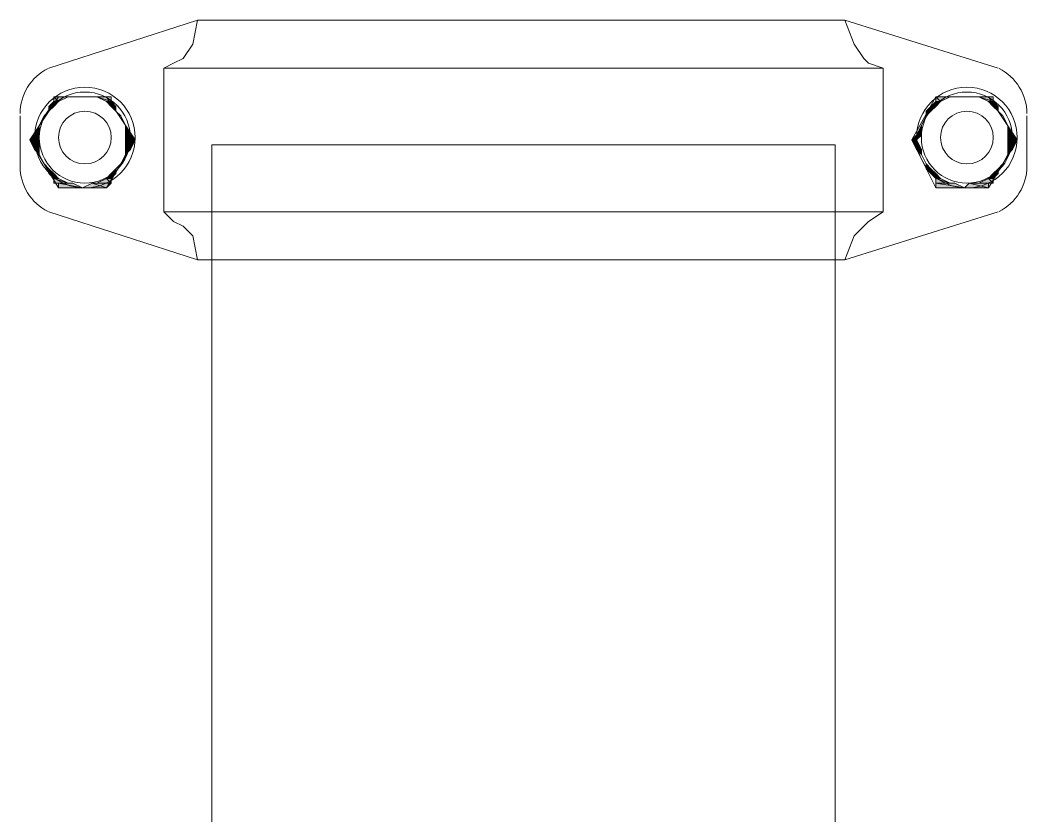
# Model space of a CAD drawing. Header units: millimetres. Extents: x 596 to 768, y 309 to 423.
# Drawn here: x 689.8877 to 690.0726, y 408.8455 to 408.9916 of the extents above; entities that cross this region are included whole.
import ezdxf

# ---------------------------------------------------------------- set-up
doc = ezdxf.new("R2010")
doc.units = ezdxf.units.MM
doc.layers.add('1- 3', color=3, linetype='Continuous')

# ---------------------------------------------------------------- blocks, each defined once
blk = doc.blocks.new('CTOBOM')
h = blk.add_hatch(color=0)
h.dxf.hatch_style = 2
h.paths.add_polyline_path([(4.13299, -1.26552), (4.13387, -1.26376), (4.13387, -1.26552)])
h.paths.add_polyline_path([(4.13299, -1.26464), (4.13299, -1.26552), (4.13387, -1.26376)])
h = blk.add_hatch(color=0)
h.dxf.hatch_style = 2
h.paths.add_polyline_path([(4.13387, -1.26552), (4.13564, -1.26464), (4.13564, -1.26552)])
h.paths.add_polyline_path([(4.13387, -1.26376), (4.13387, -1.26552), (4.13564, -1.26464)])
h = blk.add_hatch(color=0)
h.dxf.hatch_style = 2
h.paths.add_polyline_path([(4.13123, -1.26552), (4.13299, -1.26464), (4.13299, -1.26552)])
edge = h.paths.add_edge_path()
edge.add_spline(control_points=[(4.13299, -1.26464), (4.13299, -1.26464), (4.13123, -1.26552), (4.13123, -1.26552), (4.13123, -1.26552), (4.13299, -1.26464), (4.13299, -1.26464)], knot_values=[0, 0, 0, 0, 1, 1, 1, 2, 2, 2, 2], degree=3, periodic=0)
h = blk.add_hatch(color=0)
h.dxf.hatch_style = 2
h.paths.add_polyline_path([(4.13652, -1.26552), (4.13564, -1.26552), (4.13564, -1.26464)])
edge = h.paths.add_edge_path()
edge.add_spline(control_points=[(4.13652, -1.26552), (4.13652, -1.26552), (4.13652, -1.26552), (4.13652, -1.26552), (4.13652, -1.26552), (4.13564, -1.26552), (4.13564, -1.26552), (4.13564, -1.26552), (4.13652, -1.26552), (4.13652, -1.26552)], knot_values=[0, 0, 0, 0, 1, 1, 1, 2, 2, 2, 3, 3, 3, 3], degree=3, periodic=0)
h = blk.add_hatch(color=0)
h.dxf.hatch_style = 2
h.paths.add_polyline_path([(4.12683, -1.26904), (4.12771, -1.26728), (4.12771, -1.26816)])
h.paths.add_polyline_path([(4.12683, -1.26816), (4.12683, -1.26904), (4.12771, -1.26728)])
h = blk.add_hatch(color=0)
h.dxf.hatch_style = 2
h.paths.add_polyline_path([(4.12859, -1.26728), (4.12771, -1.26816), (4.12771, -1.26728)])
edge = h.paths.add_edge_path()
edge.add_spline(control_points=[(4.12859, -1.26728), (4.12859, -1.26728), (4.12859, -1.26728), (4.12859, -1.26728), (4.12859, -1.26728), (4.12771, -1.26816), (4.12771, -1.26816), (4.12771, -1.26816), (4.12859, -1.26728), (4.12859, -1.26728)], knot_values=[0, 0, 0, 0, 1, 1, 1, 2, 2, 2, 3, 3, 3, 3], degree=3, periodic=0)
h = blk.add_hatch(color=0)
h.dxf.hatch_style = 2
h.paths.add_polyline_path([(4.13916, -1.26728), (4.14004, -1.26728), (4.14004, -1.26816)])
edge = h.paths.add_edge_path()
edge.add_spline(control_points=[(4.14004, -1.26728), (4.14004, -1.26728), (4.13916, -1.26728), (4.13916, -1.26728), (4.13916, -1.26728), (4.14004, -1.26728), (4.14004, -1.26728)], knot_values=[0, 0, 0, 0, 1, 1, 1, 2, 2, 2, 2], degree=3, periodic=0)
h = blk.add_hatch(color=0)
h.dxf.hatch_style = 2
h.paths.add_polyline_path([(4.14004, -1.26816), (4.14092, -1.26816), (4.14092, -1.26904)])
h.paths.add_polyline_path([(4.14004, -1.26728), (4.14004, -1.26816), (4.14092, -1.26816)])
h = blk.add_hatch(color=0)
h.dxf.hatch_style = 2
h.paths.add_polyline_path([(4.12595, -1.2708), (4.12683, -1.26816), (4.12683, -1.26904)])
h.paths.add_polyline_path([(4.12595, -1.26816), (4.12595, -1.2708), (4.12683, -1.26816)])
h = blk.add_hatch(color=0)
h.dxf.hatch_style = 2
h.paths.add_polyline_path([(4.14092, -1.26904), (4.1418, -1.26816), (4.1418, -1.2708)])
h.paths.add_polyline_path([(4.14092, -1.26816), (4.14092, -1.26904), (4.1418, -1.26816)])
h = blk.add_hatch(color=0)
h.dxf.hatch_style = 2
h.paths.add_polyline_path([(4.1418, -1.27256), (4.14268, -1.26904), (4.14268, -1.27344)])
h.paths.add_polyline_path([(4.1418, -1.26904), (4.1418, -1.27256), (4.14268, -1.26904)])
h = blk.add_hatch(color=0)
h.dxf.hatch_style = 2
h.paths.add_polyline_path([(4.1418, -1.27872), (4.14268, -1.27344), (4.14268, -1.27872)])
h.paths.add_polyline_path([(4.1418, -1.2752), (4.1418, -1.27872), (4.14268, -1.27344)])
h = blk.add_hatch(color=0)
h.dxf.hatch_style = 2
h.paths.add_polyline_path([(4.12595, -1.27872), (4.12683, -1.27784), (4.12683, -1.27872)])
h.paths.add_polyline_path([(4.12595, -1.27608), (4.12595, -1.27872), (4.12683, -1.27784)])
h = blk.add_hatch(color=0)
h.dxf.hatch_style = 2
h.paths.add_polyline_path([(4.14092, -1.27872), (4.1418, -1.27608), (4.1418, -1.27872)])
h.paths.add_polyline_path([(4.14092, -1.27784), (4.14092, -1.27872), (4.1418, -1.27608)])
h = blk.add_hatch(color=0)
h.dxf.hatch_style = 2
h.paths.add_polyline_path([(4.12683, -1.27872), (4.12771, -1.27872), (4.12771, -1.2796)])
h.paths.add_polyline_path([(4.12683, -1.27784), (4.12683, -1.27872), (4.12771, -1.27872)])
h = blk.add_hatch(color=0)
h.dxf.hatch_style = 2
h.paths.add_polyline_path([(4.12771, -1.2796), (4.12859, -1.2796), (4.12859, -1.28048)])
h.paths.add_polyline_path([(4.12771, -1.27872), (4.12771, -1.2796), (4.12859, -1.2796)])
h = blk.add_hatch(color=0)
h.dxf.hatch_style = 2
h.paths.add_polyline_path([(4.13916, -1.28048), (4.14004, -1.27872), (4.14004, -1.2796)])
h.paths.add_polyline_path([(4.13916, -1.2796), (4.13916, -1.28048), (4.14004, -1.27872)])
h = blk.add_hatch(color=0)
h.dxf.hatch_style = 2
h.paths.add_polyline_path([(4.14004, -1.2796), (4.14092, -1.27784), (4.14092, -1.27872)])
h.paths.add_polyline_path([(4.14004, -1.27872), (4.14004, -1.2796), (4.14092, -1.27784)])
h = blk.add_hatch(color=0)
h.dxf.hatch_style = 2
h.paths.add_polyline_path([(4.12859, -1.28048), (4.12859, -1.2796), (4.12947, -1.28048)])
h = blk.add_hatch(color=0)
h.dxf.hatch_style = 2
h.paths.add_polyline_path([(4.13828, -1.28048), (4.13916, -1.2796), (4.13916, -1.28048)])
h = blk.add_hatch(color=0)
h.dxf.hatch_style = 2
h.paths.add_polyline_path([(4.13123, -1.28136), (4.13299, -1.28136), (4.13299, -1.28224)])
edge = h.paths.add_edge_path()
edge.add_spline(control_points=[(4.13299, -1.28136), (4.13299, -1.28136), (4.13123, -1.28136), (4.13123, -1.28136), (4.13123, -1.28136), (4.13299, -1.28136), (4.13299, -1.28136)], knot_values=[0, 0, 0, 0, 1, 1, 1, 2, 2, 2, 2], degree=3, periodic=0)
h = blk.add_hatch(color=0)
h.dxf.hatch_style = 2
h.paths.add_polyline_path([(4.13299, -1.28224), (4.13387, -1.28224), (4.13387, -1.28312)])
h.paths.add_polyline_path([(4.13299, -1.28136), (4.13299, -1.28224), (4.13387, -1.28224)])
h = blk.add_hatch(color=0)
h.dxf.hatch_style = 2
h.paths.add_polyline_path([(4.13387, -1.28312), (4.13564, -1.28136), (4.13564, -1.28224)])
h.paths.add_polyline_path([(4.13387, -1.28224), (4.13387, -1.28312), (4.13564, -1.28136)])
h = blk.add_hatch(color=0)
h.dxf.hatch_style = 2
h.paths.add_polyline_path([(4.13652, -1.28136), (4.13564, -1.28224), (4.13564, -1.28136)])
edge = h.paths.add_edge_path()
edge.add_spline(control_points=[(4.13652, -1.28136), (4.13652, -1.28136), (4.13652, -1.28136), (4.13652, -1.28136), (4.13652, -1.28136), (4.13564, -1.28224), (4.13564, -1.28224), (4.13564, -1.28224), (4.13652, -1.28136), (4.13652, -1.28136)], knot_values=[0, 0, 0, 0, 1, 1, 1, 2, 2, 2, 3, 3, 3, 3], degree=3, periodic=0)
h = blk.add_hatch(color=0)
h.dxf.hatch_style = 2
h.paths.add_polyline_path([(4.13123, -1.42746), (4.13299, -1.42658), (4.13299, -1.42746)])
edge = h.paths.add_edge_path()
edge.add_spline(control_points=[(4.13299, -1.42658), (4.13299, -1.42658), (4.13123, -1.42746), (4.13123, -1.42746), (4.13123, -1.42746), (4.13299, -1.42658), (4.13299, -1.42658)], knot_values=[0, 0, 0, 0, 1, 1, 1, 2, 2, 2, 2], degree=3, periodic=0)
h = blk.add_hatch(color=0)
h.dxf.hatch_style = 2
h.paths.add_polyline_path([(4.13299, -1.42746), (4.13387, -1.4257), (4.13387, -1.42746)])
h.paths.add_polyline_path([(4.13299, -1.42658), (4.13299, -1.42746), (4.13387, -1.4257)])
h = blk.add_hatch(color=0)
h.dxf.hatch_style = 2
h.paths.add_polyline_path([(4.13387, -1.42746), (4.13564, -1.42658), (4.13564, -1.42746)])
h.paths.add_polyline_path([(4.13387, -1.4257), (4.13387, -1.42746), (4.13564, -1.42658)])
h = blk.add_hatch(color=0)
h.dxf.hatch_style = 2
h.paths.add_polyline_path([(4.13652, -1.42746), (4.13564, -1.42746), (4.13564, -1.42658)])
edge = h.paths.add_edge_path()
edge.add_spline(control_points=[(4.13652, -1.42746), (4.13652, -1.42746), (4.13652, -1.42746), (4.13652, -1.42746), (4.13652, -1.42746), (4.13564, -1.42746), (4.13564, -1.42746), (4.13564, -1.42746), (4.13652, -1.42746), (4.13652, -1.42746)], knot_values=[0, 0, 0, 0, 1, 1, 1, 2, 2, 2, 3, 3, 3, 3], degree=3, periodic=0)
h = blk.add_hatch(color=0)
h.dxf.hatch_style = 2
h.paths.add_polyline_path([(4.12595, -1.43274), (4.12683, -1.4301), (4.12683, -1.43098)])
h.paths.add_polyline_path([(4.12595, -1.4301), (4.12595, -1.43274), (4.12683, -1.4301)])
h = blk.add_hatch(color=0)
h.dxf.hatch_style = 2
h.paths.add_polyline_path([(4.12683, -1.43098), (4.12771, -1.42922), (4.12771, -1.4301)])
h.paths.add_polyline_path([(4.12683, -1.4301), (4.12683, -1.43098), (4.12771, -1.42922)])
h = blk.add_hatch(color=0)
h.dxf.hatch_style = 2
h.paths.add_polyline_path([(4.12859, -1.42922), (4.12771, -1.4301), (4.12771, -1.42922)])
edge = h.paths.add_edge_path()
edge.add_spline(control_points=[(4.12859, -1.42922), (4.12859, -1.42922), (4.12859, -1.42922), (4.12859, -1.42922), (4.12859, -1.42922), (4.12771, -1.4301), (4.12771, -1.4301), (4.12771, -1.4301), (4.12859, -1.42922), (4.12859, -1.42922)], knot_values=[0, 0, 0, 0, 1, 1, 1, 2, 2, 2, 3, 3, 3, 3], degree=3, periodic=0)
h = blk.add_hatch(color=0)
h.dxf.hatch_style = 2
h.paths.add_polyline_path([(4.13916, -1.42922), (4.14004, -1.42922), (4.14004, -1.4301)])
edge = h.paths.add_edge_path()
edge.add_spline(control_points=[(4.14004, -1.42922), (4.14004, -1.42922), (4.13916, -1.42922), (4.13916, -1.42922), (4.13916, -1.42922), (4.14004, -1.42922), (4.14004, -1.42922)], knot_values=[0, 0, 0, 0, 1, 1, 1, 2, 2, 2, 2], degree=3, periodic=0)
h = blk.add_hatch(color=0)
h.dxf.hatch_style = 2
h.paths.add_polyline_path([(4.14004, -1.4301), (4.14092, -1.4301), (4.14092, -1.43098)])
h.paths.add_polyline_path([(4.14004, -1.42922), (4.14004, -1.4301), (4.14092, -1.4301)])
h = blk.add_hatch(color=0)
h.dxf.hatch_style = 2
h.paths.add_polyline_path([(4.14092, -1.43098), (4.1418, -1.4301), (4.1418, -1.43274)])
h.paths.add_polyline_path([(4.14092, -1.4301), (4.14092, -1.43098), (4.1418, -1.4301)])
h = blk.add_hatch(color=0)
h.dxf.hatch_style = 2
h.paths.add_polyline_path([(4.1418, -1.43362), (4.14268, -1.43098), (4.14268, -1.43538)])
h.paths.add_polyline_path([(4.1418, -1.4301), (4.1418, -1.43362), (4.14268, -1.43098)])
h = blk.add_hatch(color=0)
h.dxf.hatch_style = 2
h.paths.add_polyline_path([(4.1418, -1.43978), (4.14268, -1.43538), (4.14268, -1.43978)])
h.paths.add_polyline_path([(4.1418, -1.43714), (4.1418, -1.43978), (4.14268, -1.43538)])
h = blk.add_hatch(color=0)
h.dxf.hatch_style = 2
h.paths.add_polyline_path([(4.12595, -1.44066), (4.12683, -1.43978), (4.12683, -1.44066)])
h.paths.add_polyline_path([(4.12595, -1.43802), (4.12595, -1.44066), (4.12683, -1.43978)])
h = blk.add_hatch(color=0)
h.dxf.hatch_style = 2
h.paths.add_polyline_path([(4.14092, -1.44066), (4.1418, -1.43802), (4.1418, -1.44066)])
h.paths.add_polyline_path([(4.14092, -1.43978), (4.14092, -1.44066), (4.1418, -1.43802)])
h = blk.add_hatch(color=0)
h.dxf.hatch_style = 2
h.paths.add_polyline_path([(4.12683, -1.44066), (4.12771, -1.44066), (4.12771, -1.44154)])
h.paths.add_polyline_path([(4.12683, -1.43978), (4.12683, -1.44066), (4.12771, -1.44066)])
h = blk.add_hatch(color=0)
h.dxf.hatch_style = 2
h.paths.add_polyline_path([(4.12859, -1.44154), (4.12771, -1.44154), (4.12771, -1.44066)])
edge = h.paths.add_edge_path()
edge.add_spline(control_points=[(4.12859, -1.44154), (4.12859, -1.44154), (4.12859, -1.44154), (4.12859, -1.44154), (4.12859, -1.44154), (4.12771, -1.44154), (4.12771, -1.44154), (4.12771, -1.44154), (4.12859, -1.44154), (4.12859, -1.44154)], knot_values=[0, 0, 0, 0, 1, 1, 1, 2, 2, 2, 3, 3, 3, 3], degree=3, periodic=0)
h = blk.add_hatch(color=0)
h.dxf.hatch_style = 2
h.paths.add_polyline_path([(4.13916, -1.44154), (4.14004, -1.44066), (4.14004, -1.44154)])
edge = h.paths.add_edge_path()
edge.add_spline(control_points=[(4.14004, -1.44066), (4.14004, -1.44066), (4.13916, -1.44154), (4.13916, -1.44154), (4.13916, -1.44154), (4.14004, -1.44066), (4.14004, -1.44066)], knot_values=[0, 0, 0, 0, 1, 1, 1, 2, 2, 2, 2], degree=3, periodic=0)
h = blk.add_hatch(color=0)
h.dxf.hatch_style = 2
h.paths.add_polyline_path([(4.14004, -1.44154), (4.14092, -1.43978), (4.14092, -1.44066)])
h.paths.add_polyline_path([(4.14004, -1.44066), (4.14004, -1.44154), (4.14092, -1.43978)])
h = blk.add_hatch(color=0)
h.dxf.hatch_style = 2
h.paths.add_polyline_path([(4.13123, -1.4433), (4.13299, -1.4433), (4.13299, -1.44418)])
edge = h.paths.add_edge_path()
edge.add_spline(control_points=[(4.13299, -1.4433), (4.13299, -1.4433), (4.13123, -1.4433), (4.13123, -1.4433), (4.13123, -1.4433), (4.13299, -1.4433), (4.13299, -1.4433)], knot_values=[0, 0, 0, 0, 1, 1, 1, 2, 2, 2, 2], degree=3, periodic=0)
h = blk.add_hatch(color=0)
h.dxf.hatch_style = 2
h.paths.add_polyline_path([(4.13299, -1.44418), (4.13387, -1.4433), (4.13387, -1.44506)])
h.paths.add_polyline_path([(4.13299, -1.4433), (4.13299, -1.44418), (4.13387, -1.4433)])
h = blk.add_hatch(color=0)
h.dxf.hatch_style = 2
h.paths.add_polyline_path([(4.13387, -1.44506), (4.13564, -1.4433), (4.13564, -1.44418)])
h.paths.add_polyline_path([(4.13387, -1.4433), (4.13387, -1.44506), (4.13564, -1.4433)])
h = blk.add_hatch(color=0)
h.dxf.hatch_style = 2
h.paths.add_polyline_path([(4.13652, -1.4433), (4.13564, -1.44418), (4.13564, -1.4433)])
edge = h.paths.add_edge_path()
edge.add_spline(control_points=[(4.13652, -1.4433), (4.13652, -1.4433), (4.13652, -1.4433), (4.13652, -1.4433), (4.13652, -1.4433), (4.13564, -1.44418), (4.13564, -1.44418), (4.13564, -1.44418), (4.13652, -1.4433), (4.13652, -1.4433)], knot_values=[0, 0, 0, 0, 1, 1, 1, 2, 2, 2, 3, 3, 3, 3], degree=3, periodic=0)
at = {"color": 0, "lineweight": 20}
for p, q in [((4.13476, -1.2972), (4.13476, -1.41161)), ((4.13476, -1.41161), (4.13476, -1.2972)), ((4.13476, -1.2972), (4.26149, -1.2972)), ((4.26149, -1.41161), (4.13476, -1.41161))]:
    blk.add_line(p, q, dxfattribs=at)
for points in [[(4.13916, -1.262), (4.12947, -1.262)], [(4.13387, -1.28312), (4.12595, -1.27872), (4.12595, -1.26904), (4.13387, -1.26376), (4.14268, -1.26904), (4.14268, -1.27872), (4.13387, -1.28312)], [(4.12067, -1.26728), (4.11187, -1.29544)], [(4.14708, -1.26728), (4.15588, -1.29544)], [(4.11187, -1.41426), (4.11627, -1.41514), (4.11891, -1.4169), (4.11979, -1.41866), (4.12067, -1.42042), (4.12067, -1.2884)], [(4.12067, -1.2884), (4.11979, -1.29104), (4.11891, -1.29192), (4.11627, -1.29368), (4.11187, -1.29544)], [(4.14708, -1.2884), (4.14708, -1.42042), (4.12067, -1.42042)], [(4.15588, -1.29544), (4.15148, -1.29368), (4.14972, -1.29192), (4.14884, -1.29104), (4.14708, -1.2884), (4.12067, -1.2884)], [(4.11187, -1.29544), (4.11187, -1.41426)], [(4.15588, -1.29544), (4.15588, -1.41426)], [(4.11187, -1.41161), (4.11187, -1.2972)], [(4.12067, -1.44154), (4.11187, -1.41426)], [(4.14708, -1.42042), (4.14884, -1.41866), (4.14972, -1.4169), (4.15148, -1.41514), (4.15588, -1.41426)], [(4.14708, -1.44154), (4.15588, -1.41426)], [(4.13387, -1.4257), (4.12595, -1.43098), (4.12595, -1.43978), (4.13387, -1.44506), (4.14268, -1.43978), (4.14268, -1.43098), (4.13387, -1.4257)], [(4.13916, -1.44682), (4.12947, -1.44682)]]:
    blk.add_lwpolyline(points, dxfattribs=at)
at = {"color": 0, "lineweight": 0}
for points in [[(4.13299, -1.26552), (4.13387, -1.26376), (4.13387, -1.26552), (4.13299, -1.26552)], [(4.13299, -1.26464), (4.13299, -1.26552), (4.13387, -1.26376), (4.13299, -1.26464)], [(4.13299, -1.26552), (4.13387, -1.26376), (4.13387, -1.26552), (4.13299, -1.26552)], [(4.13299, -1.26464), (4.13299, -1.26552), (4.13387, -1.26376), (4.13299, -1.26464)], [(4.13387, -1.26376), (4.13387, -1.26552), (4.13564, -1.26464), (4.13387, -1.26376)], [(4.13387, -1.26376), (4.13387, -1.26552), (4.13564, -1.26464), (4.13387, -1.26376)], [(4.13123, -1.26552), (4.13299, -1.26464), (4.13299, -1.26552), (4.13123, -1.26552)], [(4.13123, -1.26552), (4.13299, -1.26464), (4.13299, -1.26552), (4.13123, -1.26552)], [(4.13387, -1.26552), (4.13564, -1.26464), (4.13564, -1.26552), (4.13387, -1.26552)], [(4.13387, -1.26552), (4.13564, -1.26464), (4.13564, -1.26552), (4.13387, -1.26552)], [(4.13652, -1.26552), (4.13564, -1.26552), (4.13564, -1.26464), (4.13652, -1.26552)], [(4.13652, -1.26552), (4.13564, -1.26552), (4.13564, -1.26464), (4.13652, -1.26552)], [(4.12683, -1.26904), (4.12771, -1.26728), (4.12771, -1.26816), (4.12683, -1.26904)], [(4.12683, -1.26816), (4.12683, -1.26904), (4.12771, -1.26728), (4.12683, -1.26816)], [(4.12683, -1.26904), (4.12771, -1.26728), (4.12771, -1.26816), (4.12683, -1.26904)], [(4.12683, -1.26816), (4.12683, -1.26904), (4.12771, -1.26728), (4.12683, -1.26816)], [(4.12859, -1.26728), (4.12771, -1.26816), (4.12771, -1.26728), (4.12859, -1.26728)], [(4.12859, -1.26728), (4.12771, -1.26816), (4.12771, -1.26728), (4.12859, -1.26728)], [(4.13916, -1.26728), (4.14004, -1.26728), (4.14004, -1.26816), (4.13916, -1.26728)], [(4.13916, -1.26728), (4.14004, -1.26728), (4.14004, -1.26816), (4.13916, -1.26728)], [(4.14004, -1.26728), (4.14004, -1.26816), (4.14092, -1.26816), (4.14004, -1.26728)], [(4.14004, -1.26728), (4.14004, -1.26816), (4.14092, -1.26816), (4.14004, -1.26728)], [(4.12595, -1.27256), (4.12595, -1.26816), (4.12595, -1.2708), (4.12595, -1.27256)], [(4.12595, -1.26904), (4.12595, -1.27256), (4.12595, -1.26816), (4.12595, -1.26904)], [(4.12595, -1.27256), (4.12595, -1.26816), (4.12595, -1.2708), (4.12595, -1.27256)], [(4.12595, -1.26904), (4.12595, -1.27256), (4.12595, -1.26816), (4.12595, -1.26904)], [(4.12595, -1.2708), (4.12683, -1.26816), (4.12683, -1.26904), (4.12595, -1.2708)], [(4.12595, -1.26816), (4.12595, -1.2708), (4.12683, -1.26816), (4.12595, -1.26816)], [(4.12595, -1.2708), (4.12683, -1.26816), (4.12683, -1.26904), (4.12595, -1.2708)], [(4.12595, -1.26816), (4.12595, -1.2708), (4.12683, -1.26816), (4.12595, -1.26816)], [(4.12595, -1.27344), (4.12595, -1.26904), (4.12595, -1.27256), (4.12595, -1.27344)], [(4.12595, -1.27344), (4.12595, -1.26904), (4.12595, -1.27256), (4.12595, -1.27344)], [(4.14004, -1.26816), (4.14092, -1.26816), (4.14092, -1.26904), (4.14004, -1.26816)], [(4.14004, -1.26816), (4.14092, -1.26816), (4.14092, -1.26904), (4.14004, -1.26816)], [(4.14092, -1.26904), (4.1418, -1.26816), (4.1418, -1.2708), (4.14092, -1.26904)], [(4.14092, -1.26816), (4.14092, -1.26904), (4.1418, -1.26816), (4.14092, -1.26816)], [(4.14092, -1.26904), (4.1418, -1.26816), (4.1418, -1.2708), (4.14092, -1.26904)], [(4.14092, -1.26816), (4.14092, -1.26904), (4.1418, -1.26816), (4.14092, -1.26816)], [(4.1418, -1.26816), (4.1418, -1.2708), (4.1418, -1.26904), (4.1418, -1.26816)], [(4.1418, -1.26816), (4.1418, -1.2708), (4.1418, -1.26904), (4.1418, -1.26816)], [(4.1418, -1.2708), (4.1418, -1.26904), (4.1418, -1.27256), (4.1418, -1.2708)], [(4.1418, -1.2708), (4.1418, -1.26904), (4.1418, -1.27256), (4.1418, -1.2708)], [(4.1418, -1.27256), (4.14268, -1.26904), (4.14268, -1.27344), (4.1418, -1.27256)], [(4.1418, -1.26904), (4.1418, -1.27256), (4.14268, -1.26904), (4.1418, -1.26904)], [(4.1418, -1.27256), (4.14268, -1.26904), (4.14268, -1.27344), (4.1418, -1.27256)], [(4.1418, -1.26904), (4.1418, -1.27256), (4.14268, -1.26904), (4.1418, -1.26904)], [(4.12595, -1.2752), (4.12595, -1.27872), (4.12595, -1.27344), (4.12595, -1.2752)], [(4.12595, -1.2752), (4.12595, -1.27872), (4.12595, -1.27344), (4.12595, -1.2752)], [(4.12595, -1.27608), (4.12595, -1.27872), (4.12595, -1.2752), (4.12595, -1.27608)], [(4.12595, -1.27608), (4.12595, -1.27872), (4.12595, -1.2752), (4.12595, -1.27608)], [(4.1418, -1.27872), (4.14268, -1.27344), (4.14268, -1.27872), (4.1418, -1.27872)], [(4.1418, -1.2752), (4.1418, -1.27872), (4.14268, -1.27344), (4.1418, -1.2752)], [(4.1418, -1.27872), (4.14268, -1.27344), (4.14268, -1.27872), (4.1418, -1.27872)], [(4.1418, -1.2752), (4.1418, -1.27872), (4.14268, -1.27344), (4.1418, -1.2752)], [(4.1418, -1.2752), (4.1418, -1.27872), (4.1418, -1.27608), (4.1418, -1.2752)], [(4.1418, -1.2752), (4.1418, -1.27872), (4.1418, -1.27608), (4.1418, -1.2752)], [(4.12595, -1.27608), (4.12595, -1.27872), (4.12683, -1.27784), (4.12595, -1.27608)], [(4.12595, -1.27608), (4.12595, -1.27872), (4.12683, -1.27784), (4.12595, -1.27608)], [(4.14092, -1.27872), (4.1418, -1.27608), (4.1418, -1.27872), (4.14092, -1.27872)], [(4.14092, -1.27784), (4.14092, -1.27872), (4.1418, -1.27608), (4.14092, -1.27784)], [(4.14092, -1.27872), (4.1418, -1.27608), (4.1418, -1.27872), (4.14092, -1.27872)], [(4.14092, -1.27784), (4.14092, -1.27872), (4.1418, -1.27608), (4.14092, -1.27784)], [(4.12595, -1.27872), (4.12683, -1.27784), (4.12683, -1.27872), (4.12595, -1.27872)], [(4.12595, -1.27872), (4.12683, -1.27784), (4.12683, -1.27872), (4.12595, -1.27872)], [(4.12683, -1.27784), (4.12683, -1.27872), (4.12771, -1.27872), (4.12683, -1.27784)], [(4.12683, -1.27784), (4.12683, -1.27872), (4.12771, -1.27872), (4.12683, -1.27784)], [(4.12683, -1.27872), (4.12771, -1.27872), (4.12771, -1.2796), (4.12683, -1.27872)], [(4.12683, -1.27872), (4.12771, -1.27872), (4.12771, -1.2796), (4.12683, -1.27872)], [(4.12771, -1.27872), (4.12771, -1.2796), (4.12859, -1.2796), (4.12771, -1.27872)], [(4.12771, -1.27872), (4.12771, -1.2796), (4.12859, -1.2796), (4.12771, -1.27872)], [(4.13916, -1.28048), (4.14004, -1.27872), (4.14004, -1.2796), (4.13916, -1.28048)], [(4.13916, -1.2796), (4.13916, -1.28048), (4.14004, -1.27872), (4.13916, -1.2796)], [(4.13916, -1.28048), (4.14004, -1.27872), (4.14004, -1.2796), (4.13916, -1.28048)], [(4.13916, -1.2796), (4.13916, -1.28048), (4.14004, -1.27872), (4.13916, -1.2796)], [(4.14004, -1.2796), (4.14092, -1.27784), (4.14092, -1.27872), (4.14004, -1.2796)], [(4.14004, -1.27872), (4.14004, -1.2796), (4.14092, -1.27784), (4.14004, -1.27872)], [(4.14004, -1.2796), (4.14092, -1.27784), (4.14092, -1.27872), (4.14004, -1.2796)], [(4.14004, -1.27872), (4.14004, -1.2796), (4.14092, -1.27784), (4.14004, -1.27872)], [(4.12771, -1.2796), (4.12859, -1.2796), (4.12859, -1.28048), (4.12771, -1.2796)], [(4.12771, -1.2796), (4.12859, -1.2796), (4.12859, -1.28048), (4.12771, -1.2796)], [(4.12859, -1.28048), (4.12859, -1.2796), (4.12947, -1.28048), (4.12859, -1.28048)], [(4.12859, -1.28048), (4.12859, -1.2796), (4.12947, -1.28048), (4.12859, -1.28048)], [(4.13828, -1.28048), (4.13916, -1.2796), (4.13916, -1.28048), (4.13828, -1.28048)], [(4.13828, -1.28048), (4.13916, -1.2796), (4.13916, -1.28048), (4.13828, -1.28048)], [(4.13123, -1.28136), (4.13299, -1.28136), (4.13299, -1.28224), (4.13123, -1.28136)], [(4.13123, -1.28136), (4.13299, -1.28136), (4.13299, -1.28224), (4.13123, -1.28136)], [(4.13299, -1.28136), (4.13299, -1.28224), (4.13387, -1.28224), (4.13299, -1.28136)], [(4.13299, -1.28136), (4.13299, -1.28224), (4.13387, -1.28224), (4.13299, -1.28136)], [(4.13299, -1.28224), (4.13387, -1.28224), (4.13387, -1.28312), (4.13299, -1.28224)], [(4.13299, -1.28224), (4.13387, -1.28224), (4.13387, -1.28312), (4.13299, -1.28224)], [(4.13387, -1.28312), (4.13564, -1.28136), (4.13564, -1.28224), (4.13387, -1.28312)], [(4.13387, -1.28224), (4.13387, -1.28312), (4.13564, -1.28136), (4.13387, -1.28224)], [(4.13387, -1.28312), (4.13564, -1.28136), (4.13564, -1.28224), (4.13387, -1.28312)], [(4.13387, -1.28224), (4.13387, -1.28312), (4.13564, -1.28136), (4.13387, -1.28224)], [(4.13652, -1.28136), (4.13564, -1.28224), (4.13564, -1.28136), (4.13652, -1.28136)], [(4.13652, -1.28136), (4.13564, -1.28224), (4.13564, -1.28136), (4.13652, -1.28136)], [(4.13123, -1.42746), (4.13299, -1.42658), (4.13299, -1.42746), (4.13123, -1.42746)], [(4.13123, -1.42746), (4.13299, -1.42658), (4.13299, -1.42746), (4.13123, -1.42746)], [(4.13299, -1.42746), (4.13387, -1.4257), (4.13387, -1.42746), (4.13299, -1.42746)], [(4.13299, -1.42658), (4.13299, -1.42746), (4.13387, -1.4257), (4.13299, -1.42658)], [(4.13299, -1.42746), (4.13387, -1.4257), (4.13387, -1.42746), (4.13299, -1.42746)], [(4.13299, -1.42658), (4.13299, -1.42746), (4.13387, -1.4257), (4.13299, -1.42658)], [(4.13387, -1.4257), (4.13387, -1.42746), (4.13564, -1.42658), (4.13387, -1.4257)], [(4.13387, -1.4257), (4.13387, -1.42746), (4.13564, -1.42658), (4.13387, -1.4257)], [(4.13387, -1.42746), (4.13564, -1.42658), (4.13564, -1.42746), (4.13387, -1.42746)], [(4.13387, -1.42746), (4.13564, -1.42658), (4.13564, -1.42746), (4.13387, -1.42746)], [(4.13652, -1.42746), (4.13564, -1.42746), (4.13564, -1.42658), (4.13652, -1.42746)], [(4.13652, -1.42746), (4.13564, -1.42746), (4.13564, -1.42658), (4.13652, -1.42746)], [(4.12595, -1.43538), (4.12595, -1.4301), (4.12595, -1.43362), (4.12595, -1.43538)], [(4.12595, -1.43098), (4.12595, -1.43538), (4.12595, -1.4301), (4.12595, -1.43098)], [(4.12595, -1.43538), (4.12595, -1.4301), (4.12595, -1.43362), (4.12595, -1.43538)], [(4.12595, -1.43098), (4.12595, -1.43538), (4.12595, -1.4301), (4.12595, -1.43098)], [(4.12595, -1.43362), (4.12595, -1.4301), (4.12595, -1.43274), (4.12595, -1.43362)], [(4.12595, -1.43362), (4.12595, -1.4301), (4.12595, -1.43274), (4.12595, -1.43362)], [(4.12595, -1.43274), (4.12683, -1.4301), (4.12683, -1.43098), (4.12595, -1.43274)], [(4.12595, -1.4301), (4.12595, -1.43274), (4.12683, -1.4301), (4.12595, -1.4301)], [(4.12595, -1.43274), (4.12683, -1.4301), (4.12683, -1.43098), (4.12595, -1.43274)], [(4.12595, -1.4301), (4.12595, -1.43274), (4.12683, -1.4301), (4.12595, -1.4301)], [(4.12683, -1.43098), (4.12771, -1.42922), (4.12771, -1.4301), (4.12683, -1.43098)], [(4.12683, -1.4301), (4.12683, -1.43098), (4.12771, -1.42922), (4.12683, -1.4301)], [(4.12683, -1.43098), (4.12771, -1.42922), (4.12771, -1.4301), (4.12683, -1.43098)], [(4.12683, -1.4301), (4.12683, -1.43098), (4.12771, -1.42922), (4.12683, -1.4301)], [(4.12859, -1.42922), (4.12771, -1.4301), (4.12771, -1.42922), (4.12859, -1.42922)], [(4.12859, -1.42922), (4.12771, -1.4301), (4.12771, -1.42922), (4.12859, -1.42922)], [(4.13916, -1.42922), (4.14004, -1.42922), (4.14004, -1.4301), (4.13916, -1.42922)], [(4.13916, -1.42922), (4.14004, -1.42922), (4.14004, -1.4301), (4.13916, -1.42922)], [(4.14004, -1.42922), (4.14004, -1.4301), (4.14092, -1.4301), (4.14004, -1.42922)], [(4.14004, -1.42922), (4.14004, -1.4301), (4.14092, -1.4301), (4.14004, -1.42922)], [(4.14004, -1.4301), (4.14092, -1.4301), (4.14092, -1.43098), (4.14004, -1.4301)], [(4.14004, -1.4301), (4.14092, -1.4301), (4.14092, -1.43098), (4.14004, -1.4301)], [(4.14092, -1.43098), (4.1418, -1.4301), (4.1418, -1.43274), (4.14092, -1.43098)], [(4.14092, -1.4301), (4.14092, -1.43098), (4.1418, -1.4301), (4.14092, -1.4301)], [(4.14092, -1.43098), (4.1418, -1.4301), (4.1418, -1.43274), (4.14092, -1.43098)], [(4.14092, -1.4301), (4.14092, -1.43098), (4.1418, -1.4301), (4.14092, -1.4301)], [(4.1418, -1.43274), (4.1418, -1.4301), (4.1418, -1.43362), (4.1418, -1.43274)], [(4.1418, -1.43274), (4.1418, -1.4301), (4.1418, -1.43362), (4.1418, -1.43274)], [(4.1418, -1.4301), (4.1418, -1.43362), (4.14268, -1.43098), (4.1418, -1.4301)], [(4.1418, -1.4301), (4.1418, -1.43362), (4.14268, -1.43098), (4.1418, -1.4301)], [(4.1418, -1.43362), (4.14268, -1.43098), (4.14268, -1.43538), (4.1418, -1.43362)], [(4.1418, -1.43362), (4.14268, -1.43098), (4.14268, -1.43538), (4.1418, -1.43362)], [(4.12595, -1.43714), (4.12595, -1.43978), (4.12595, -1.43538), (4.12595, -1.43714)], [(4.12595, -1.43714), (4.12595, -1.43978), (4.12595, -1.43538), (4.12595, -1.43714)], [(4.1418, -1.43978), (4.14268, -1.43538), (4.14268, -1.43978), (4.1418, -1.43978)], [(4.1418, -1.43714), (4.1418, -1.43978), (4.14268, -1.43538), (4.1418, -1.43714)], [(4.1418, -1.43978), (4.14268, -1.43538), (4.14268, -1.43978), (4.1418, -1.43978)], [(4.1418, -1.43714), (4.1418, -1.43978), (4.14268, -1.43538), (4.1418, -1.43714)], [(4.12595, -1.43714), (4.12595, -1.43978), (4.12595, -1.43802), (4.12595, -1.43714)], [(4.12595, -1.43714), (4.12595, -1.43978), (4.12595, -1.43802), (4.12595, -1.43714)], [(4.1418, -1.44066), (4.1418, -1.43714), (4.1418, -1.43978), (4.1418, -1.44066)], [(4.1418, -1.43802), (4.1418, -1.44066), (4.1418, -1.43714), (4.1418, -1.43802)], [(4.1418, -1.44066), (4.1418, -1.43714), (4.1418, -1.43978), (4.1418, -1.44066)], [(4.1418, -1.43802), (4.1418, -1.44066), (4.1418, -1.43714), (4.1418, -1.43802)], [(4.12595, -1.43978), (4.12595, -1.43802), (4.12595, -1.44066), (4.12595, -1.43978)], [(4.12595, -1.43978), (4.12595, -1.43802), (4.12595, -1.44066), (4.12595, -1.43978)], [(4.12595, -1.43802), (4.12595, -1.44066), (4.12683, -1.43978), (4.12595, -1.43802)], [(4.12595, -1.43802), (4.12595, -1.44066), (4.12683, -1.43978), (4.12595, -1.43802)], [(4.14092, -1.44066), (4.1418, -1.43802), (4.1418, -1.44066), (4.14092, -1.44066)], [(4.14092, -1.43978), (4.14092, -1.44066), (4.1418, -1.43802), (4.14092, -1.43978)], [(4.14092, -1.44066), (4.1418, -1.43802), (4.1418, -1.44066), (4.14092, -1.44066)], [(4.14092, -1.43978), (4.14092, -1.44066), (4.1418, -1.43802), (4.14092, -1.43978)], [(4.12595, -1.44066), (4.12683, -1.43978), (4.12683, -1.44066), (4.12595, -1.44066)], [(4.12595, -1.44066), (4.12683, -1.43978), (4.12683, -1.44066), (4.12595, -1.44066)], [(4.12683, -1.43978), (4.12683, -1.44066), (4.12771, -1.44066), (4.12683, -1.43978)], [(4.12683, -1.43978), (4.12683, -1.44066), (4.12771, -1.44066), (4.12683, -1.43978)], [(4.12683, -1.44066), (4.12771, -1.44066), (4.12771, -1.44154), (4.12683, -1.44066)], [(4.12683, -1.44066), (4.12771, -1.44066), (4.12771, -1.44154), (4.12683, -1.44066)], [(4.12859, -1.44154), (4.12771, -1.44154), (4.12771, -1.44066), (4.12859, -1.44154)], [(4.12859, -1.44154), (4.12771, -1.44154), (4.12771, -1.44066), (4.12859, -1.44154)], [(4.13916, -1.44154), (4.14004, -1.44066), (4.14004, -1.44154), (4.13916, -1.44154)], [(4.13916, -1.44154), (4.14004, -1.44066), (4.14004, -1.44154), (4.13916, -1.44154)], [(4.14004, -1.44154), (4.14092, -1.43978), (4.14092, -1.44066), (4.14004, -1.44154)], [(4.14004, -1.44066), (4.14004, -1.44154), (4.14092, -1.43978), (4.14004, -1.44066)], [(4.14004, -1.44154), (4.14092, -1.43978), (4.14092, -1.44066), (4.14004, -1.44154)], [(4.14004, -1.44066), (4.14004, -1.44154), (4.14092, -1.43978), (4.14004, -1.44066)], [(4.13123, -1.4433), (4.13299, -1.4433), (4.13299, -1.44418), (4.13123, -1.4433)], [(4.13123, -1.4433), (4.13299, -1.4433), (4.13299, -1.44418), (4.13123, -1.4433)], [(4.13299, -1.44418), (4.13387, -1.4433), (4.13387, -1.44506), (4.13299, -1.44418)], [(4.13299, -1.4433), (4.13299, -1.44418), (4.13387, -1.4433), (4.13299, -1.4433)], [(4.13299, -1.44418), (4.13387, -1.4433), (4.13387, -1.44506), (4.13299, -1.44418)], [(4.13299, -1.4433), (4.13299, -1.44418), (4.13387, -1.4433), (4.13299, -1.4433)], [(4.13387, -1.44506), (4.13564, -1.4433), (4.13564, -1.44418), (4.13387, -1.44506)], [(4.13387, -1.4433), (4.13387, -1.44506), (4.13564, -1.4433), (4.13387, -1.4433)], [(4.13387, -1.44506), (4.13564, -1.4433), (4.13564, -1.44418), (4.13387, -1.44506)], [(4.13387, -1.4433), (4.13387, -1.44506), (4.13564, -1.4433), (4.13387, -1.4433)], [(4.13652, -1.4433), (4.13564, -1.44418), (4.13564, -1.4433), (4.13652, -1.4433)], [(4.13652, -1.4433), (4.13564, -1.44418), (4.13564, -1.4433), (4.13652, -1.4433)]]:
    blk.add_lwpolyline(points, dxfattribs=at)
at = {"color": 0, "lineweight": 20}
for points in [[(4.12903, -1.262), (4.12553, -1.262), (4.12233, -1.26398), (4.12077, -1.26711)], [(4.12903, -1.262), (4.12553, -1.262), (4.12233, -1.26398), (4.12077, -1.26711)], [(4.14698, -1.26711), (4.14542, -1.26398), (4.14222, -1.262), (4.13872, -1.262)], [(4.12077, -1.4417), (4.12233, -1.44484), (4.12553, -1.44682), (4.12903, -1.44682)], [(4.12077, -1.4417), (4.12233, -1.44484), (4.12553, -1.44682), (4.12903, -1.44682)], [(4.13872, -1.44682), (4.14222, -1.44682), (4.14542, -1.44484), (4.14698, -1.4417)]]:
    blk.add_open_spline(points, degree=3, dxfattribs=at)
for points in [[(4.13343, -1.26376), (4.12833, -1.26376), (4.12419, -1.26789), (4.12419, -1.273), (4.12419, -1.2781), (4.12833, -1.28224), (4.13343, -1.28224), (4.13854, -1.28224), (4.14268, -1.2781), (4.14268, -1.273), (4.14268, -1.26789), (4.13854, -1.26376), (4.13343, -1.26376)], [(4.13343, -1.26464), (4.12882, -1.26464), (4.12507, -1.26838), (4.12507, -1.273), (4.12507, -1.27762), (4.12882, -1.28136), (4.13343, -1.28136), (4.13805, -1.28136), (4.1418, -1.27762), (4.1418, -1.273), (4.1418, -1.26838), (4.13805, -1.26464), (4.13343, -1.26464)], [(4.13343, -1.26816), (4.13076, -1.26816), (4.12859, -1.27032), (4.12859, -1.273), (4.12859, -1.27567), (4.13076, -1.27784), (4.13343, -1.27784), (4.13611, -1.27784), (4.13828, -1.27567), (4.13828, -1.273), (4.13828, -1.27032), (4.13611, -1.26816), (4.13343, -1.26816)], [(4.13343, -1.4257), (4.12833, -1.4257), (4.12419, -1.42983), (4.12419, -1.43494), (4.12419, -1.44004), (4.12833, -1.44418), (4.13343, -1.44418), (4.13854, -1.44418), (4.14268, -1.44004), (4.14268, -1.43494), (4.14268, -1.42983), (4.13854, -1.4257), (4.13343, -1.4257)], [(4.13343, -1.42658), (4.12882, -1.42658), (4.12507, -1.43032), (4.12507, -1.43494), (4.12507, -1.43956), (4.12882, -1.4433), (4.13343, -1.4433), (4.13805, -1.4433), (4.1418, -1.43956), (4.1418, -1.43494), (4.1418, -1.43032), (4.13805, -1.42658), (4.13343, -1.42658)], [(4.13343, -1.4301), (4.13076, -1.4301), (4.12859, -1.43226), (4.12859, -1.43494), (4.12859, -1.43761), (4.13076, -1.43978), (4.13343, -1.43978), (4.13611, -1.43978), (4.13828, -1.43761), (4.13828, -1.43494), (4.13828, -1.43226), (4.13611, -1.4301), (4.13343, -1.4301)]]:
    blk.add_open_spline(points, degree=3, knots=[0, 0, 0, 0, 1, 1, 1, 2, 2, 2, 3, 3, 3, 4, 4, 4, 4], dxfattribs=at)
at = {"color": 0, "lineweight": 0}
for points, knots in [([(4.12947, -1.2664), (4.12947, -1.2664), (4.13123, -1.26552), (4.13123, -1.26552), (4.13123, -1.26552), (4.12947, -1.2664), (4.12947, -1.2664)], [0, 0, 0, 0, 1, 1, 1, 2, 2, 2, 2]), ([(4.12947, -1.2664), (4.12947, -1.2664), (4.13123, -1.26552), (4.13123, -1.26552), (4.13123, -1.26552), (4.12947, -1.2664), (4.12947, -1.2664)], [0, 0, 0, 0, 1, 1, 1, 2, 2, 2, 2]), ([(4.13299, -1.26464), (4.13299, -1.26464), (4.13123, -1.26552), (4.13123, -1.26552), (4.13123, -1.26552), (4.13299, -1.26464), (4.13299, -1.26464)], [0, 0, 0, 0, 1, 1, 1, 2, 2, 2, 2]), ([(4.13299, -1.26464), (4.13299, -1.26464), (4.13123, -1.26552), (4.13123, -1.26552), (4.13123, -1.26552), (4.13299, -1.26464), (4.13299, -1.26464)], [0, 0, 0, 0, 1, 1, 1, 2, 2, 2, 2]), ([(4.13652, -1.26552), (4.13652, -1.26552), (4.13652, -1.26552), (4.13652, -1.26552), (4.13652, -1.26552), (4.13564, -1.26552), (4.13564, -1.26552), (4.13564, -1.26552), (4.13652, -1.26552), (4.13652, -1.26552)], [0, 0, 0, 0, 1, 1, 1, 2, 2, 2, 3, 3, 3, 3]), ([(4.13652, -1.26552), (4.13652, -1.26552), (4.13652, -1.26552), (4.13652, -1.26552), (4.13652, -1.26552), (4.13564, -1.26552), (4.13564, -1.26552), (4.13564, -1.26552), (4.13652, -1.26552), (4.13652, -1.26552)], [0, 0, 0, 0, 1, 1, 1, 2, 2, 2, 3, 3, 3, 3]), ([(4.13652, -1.26552), (4.13652, -1.26552), (4.13828, -1.2664), (4.13828, -1.2664), (4.13828, -1.2664), (4.13652, -1.26552), (4.13652, -1.26552)], [0, 0, 0, 0, 1, 1, 1, 2, 2, 2, 2]), ([(4.13652, -1.26552), (4.13652, -1.26552), (4.13828, -1.2664), (4.13828, -1.2664), (4.13828, -1.2664), (4.13652, -1.26552), (4.13652, -1.26552)], [0, 0, 0, 0, 1, 1, 1, 2, 2, 2, 2]), ([(4.12859, -1.26728), (4.12859, -1.26728), (4.12859, -1.26728), (4.12859, -1.26728), (4.12859, -1.26728), (4.12771, -1.26816), (4.12771, -1.26816), (4.12771, -1.26816), (4.12859, -1.26728), (4.12859, -1.26728)], [0, 0, 0, 0, 1, 1, 1, 2, 2, 2, 3, 3, 3, 3]), ([(4.12859, -1.26728), (4.12859, -1.26728), (4.12859, -1.26728), (4.12859, -1.26728), (4.12859, -1.26728), (4.12771, -1.26816), (4.12771, -1.26816), (4.12771, -1.26816), (4.12859, -1.26728), (4.12859, -1.26728)], [0, 0, 0, 0, 1, 1, 1, 2, 2, 2, 3, 3, 3, 3]), ([(4.12859, -1.26728), (4.12859, -1.26728), (4.12947, -1.2664), (4.12947, -1.2664), (4.12947, -1.2664), (4.12859, -1.26728), (4.12859, -1.26728)], [0, 0, 0, 0, 1, 1, 1, 2, 2, 2, 2]), ([(4.12859, -1.26728), (4.12859, -1.26728), (4.12947, -1.2664), (4.12947, -1.2664), (4.12947, -1.2664), (4.12859, -1.26728), (4.12859, -1.26728)], [0, 0, 0, 0, 1, 1, 1, 2, 2, 2, 2]), ([(4.13828, -1.2664), (4.13828, -1.2664), (4.13916, -1.26728), (4.13916, -1.26728), (4.13916, -1.26728), (4.13828, -1.2664), (4.13828, -1.2664)], [0, 0, 0, 0, 1, 1, 1, 2, 2, 2, 2]), ([(4.13828, -1.2664), (4.13828, -1.2664), (4.13916, -1.26728), (4.13916, -1.26728), (4.13916, -1.26728), (4.13828, -1.2664), (4.13828, -1.2664)], [0, 0, 0, 0, 1, 1, 1, 2, 2, 2, 2]), ([(4.14004, -1.26728), (4.14004, -1.26728), (4.13916, -1.26728), (4.13916, -1.26728), (4.13916, -1.26728), (4.14004, -1.26728), (4.14004, -1.26728)], [0, 0, 0, 0, 1, 1, 1, 2, 2, 2, 2]), ([(4.14004, -1.26728), (4.14004, -1.26728), (4.13916, -1.26728), (4.13916, -1.26728), (4.13916, -1.26728), (4.14004, -1.26728), (4.14004, -1.26728)], [0, 0, 0, 0, 1, 1, 1, 2, 2, 2, 2]), ([(4.12595, -1.26904), (4.12595, -1.26904), (4.12595, -1.27344), (4.12595, -1.27344), (4.12595, -1.27344), (4.12595, -1.26904), (4.12595, -1.26904)], [0, 0, 0, 0, 1, 1, 1, 2, 2, 2, 2]), ([(4.12595, -1.26904), (4.12595, -1.26904), (4.12595, -1.27344), (4.12595, -1.27344), (4.12595, -1.27344), (4.12595, -1.26904), (4.12595, -1.26904)], [0, 0, 0, 0, 1, 1, 1, 2, 2, 2, 2]), ([(4.12595, -1.2752), (4.12595, -1.2752), (4.12595, -1.2752), (4.12595, -1.2752), (4.12595, -1.2752), (4.12595, -1.27872), (4.12595, -1.27872), (4.12595, -1.27872), (4.12595, -1.2752), (4.12595, -1.2752)], [0, 0, 0, 0, 1, 1, 1, 2, 2, 2, 3, 3, 3, 3]), ([(4.12595, -1.2752), (4.12595, -1.2752), (4.12595, -1.2752), (4.12595, -1.2752), (4.12595, -1.2752), (4.12595, -1.27872), (4.12595, -1.27872), (4.12595, -1.27872), (4.12595, -1.2752), (4.12595, -1.2752)], [0, 0, 0, 0, 1, 1, 1, 2, 2, 2, 3, 3, 3, 3]), ([(4.1418, -1.2752), (4.1418, -1.2752), (4.1418, -1.2752), (4.1418, -1.2752), (4.1418, -1.2752), (4.1418, -1.27872), (4.1418, -1.27872), (4.1418, -1.27872), (4.1418, -1.2752), (4.1418, -1.2752)], [0, 0, 0, 0, 1, 1, 1, 2, 2, 2, 3, 3, 3, 3]), ([(4.1418, -1.2752), (4.1418, -1.2752), (4.1418, -1.2752), (4.1418, -1.2752), (4.1418, -1.2752), (4.1418, -1.27872), (4.1418, -1.27872), (4.1418, -1.27872), (4.1418, -1.2752), (4.1418, -1.2752)], [0, 0, 0, 0, 1, 1, 1, 2, 2, 2, 3, 3, 3, 3]), ([(4.12595, -1.27608), (4.12595, -1.27608), (4.12595, -1.27608), (4.12595, -1.27608), (4.12595, -1.27608), (4.12595, -1.27872), (4.12595, -1.27872), (4.12595, -1.27872), (4.12595, -1.27608), (4.12595, -1.27608)], [0, 0, 0, 0, 1, 1, 1, 2, 2, 2, 3, 3, 3, 3]), ([(4.12595, -1.27608), (4.12595, -1.27608), (4.12595, -1.27608), (4.12595, -1.27608), (4.12595, -1.27608), (4.12595, -1.27872), (4.12595, -1.27872), (4.12595, -1.27872), (4.12595, -1.27608), (4.12595, -1.27608)], [0, 0, 0, 0, 1, 1, 1, 2, 2, 2, 3, 3, 3, 3]), ([(4.12947, -1.28048), (4.12947, -1.28048), (4.13123, -1.28136), (4.13123, -1.28136), (4.13123, -1.28136), (4.12947, -1.28048), (4.12947, -1.28048)], [0, 0, 0, 0, 1, 1, 1, 2, 2, 2, 2]), ([(4.12947, -1.28048), (4.12947, -1.28048), (4.13123, -1.28136), (4.13123, -1.28136), (4.13123, -1.28136), (4.12947, -1.28048), (4.12947, -1.28048)], [0, 0, 0, 0, 1, 1, 1, 2, 2, 2, 2]), ([(4.13652, -1.28136), (4.13652, -1.28136), (4.13828, -1.28048), (4.13828, -1.28048), (4.13828, -1.28048), (4.13652, -1.28136), (4.13652, -1.28136)], [0, 0, 0, 0, 1, 1, 1, 2, 2, 2, 2]), ([(4.13652, -1.28136), (4.13652, -1.28136), (4.13828, -1.28048), (4.13828, -1.28048), (4.13828, -1.28048), (4.13652, -1.28136), (4.13652, -1.28136)], [0, 0, 0, 0, 1, 1, 1, 2, 2, 2, 2]), ([(4.13299, -1.28136), (4.13299, -1.28136), (4.13123, -1.28136), (4.13123, -1.28136), (4.13123, -1.28136), (4.13299, -1.28136), (4.13299, -1.28136)], [0, 0, 0, 0, 1, 1, 1, 2, 2, 2, 2]), ([(4.13299, -1.28136), (4.13299, -1.28136), (4.13123, -1.28136), (4.13123, -1.28136), (4.13123, -1.28136), (4.13299, -1.28136), (4.13299, -1.28136)], [0, 0, 0, 0, 1, 1, 1, 2, 2, 2, 2]), ([(4.13652, -1.28136), (4.13652, -1.28136), (4.13652, -1.28136), (4.13652, -1.28136), (4.13652, -1.28136), (4.13564, -1.28224), (4.13564, -1.28224), (4.13564, -1.28224), (4.13652, -1.28136), (4.13652, -1.28136)], [0, 0, 0, 0, 1, 1, 1, 2, 2, 2, 3, 3, 3, 3]), ([(4.13652, -1.28136), (4.13652, -1.28136), (4.13652, -1.28136), (4.13652, -1.28136), (4.13652, -1.28136), (4.13564, -1.28224), (4.13564, -1.28224), (4.13564, -1.28224), (4.13652, -1.28136), (4.13652, -1.28136)], [0, 0, 0, 0, 1, 1, 1, 2, 2, 2, 3, 3, 3, 3]), ([(4.13299, -1.42658), (4.13299, -1.42658), (4.13123, -1.42746), (4.13123, -1.42746), (4.13123, -1.42746), (4.13299, -1.42658), (4.13299, -1.42658)], [0, 0, 0, 0, 1, 1, 1, 2, 2, 2, 2]), ([(4.13299, -1.42658), (4.13299, -1.42658), (4.13123, -1.42746), (4.13123, -1.42746), (4.13123, -1.42746), (4.13299, -1.42658), (4.13299, -1.42658)], [0, 0, 0, 0, 1, 1, 1, 2, 2, 2, 2]), ([(4.12859, -1.42922), (4.12859, -1.42922), (4.12947, -1.42834), (4.12947, -1.42834), (4.12947, -1.42834), (4.12859, -1.42922), (4.12859, -1.42922)], [0, 0, 0, 0, 1, 1, 1, 2, 2, 2, 2]), ([(4.12859, -1.42922), (4.12859, -1.42922), (4.12947, -1.42834), (4.12947, -1.42834), (4.12947, -1.42834), (4.12859, -1.42922), (4.12859, -1.42922)], [0, 0, 0, 0, 1, 1, 1, 2, 2, 2, 2]), ([(4.12947, -1.42834), (4.12947, -1.42834), (4.13123, -1.42746), (4.13123, -1.42746), (4.13123, -1.42746), (4.12947, -1.42834), (4.12947, -1.42834)], [0, 0, 0, 0, 1, 1, 1, 2, 2, 2, 2]), ([(4.12947, -1.42834), (4.12947, -1.42834), (4.13123, -1.42746), (4.13123, -1.42746), (4.13123, -1.42746), (4.12947, -1.42834), (4.12947, -1.42834)], [0, 0, 0, 0, 1, 1, 1, 2, 2, 2, 2]), ([(4.13652, -1.42746), (4.13652, -1.42746), (4.13652, -1.42746), (4.13652, -1.42746), (4.13652, -1.42746), (4.13564, -1.42746), (4.13564, -1.42746), (4.13564, -1.42746), (4.13652, -1.42746), (4.13652, -1.42746)], [0, 0, 0, 0, 1, 1, 1, 2, 2, 2, 3, 3, 3, 3]), ([(4.13652, -1.42746), (4.13652, -1.42746), (4.13652, -1.42746), (4.13652, -1.42746), (4.13652, -1.42746), (4.13564, -1.42746), (4.13564, -1.42746), (4.13564, -1.42746), (4.13652, -1.42746), (4.13652, -1.42746)], [0, 0, 0, 0, 1, 1, 1, 2, 2, 2, 3, 3, 3, 3]), ([(4.13652, -1.42746), (4.13652, -1.42746), (4.13828, -1.42834), (4.13828, -1.42834), (4.13828, -1.42834), (4.13652, -1.42746), (4.13652, -1.42746)], [0, 0, 0, 0, 1, 1, 1, 2, 2, 2, 2]), ([(4.13652, -1.42746), (4.13652, -1.42746), (4.13828, -1.42834), (4.13828, -1.42834), (4.13828, -1.42834), (4.13652, -1.42746), (4.13652, -1.42746)], [0, 0, 0, 0, 1, 1, 1, 2, 2, 2, 2]), ([(4.13828, -1.42834), (4.13828, -1.42834), (4.13916, -1.42922), (4.13916, -1.42922), (4.13916, -1.42922), (4.13828, -1.42834), (4.13828, -1.42834)], [0, 0, 0, 0, 1, 1, 1, 2, 2, 2, 2]), ([(4.13828, -1.42834), (4.13828, -1.42834), (4.13916, -1.42922), (4.13916, -1.42922), (4.13916, -1.42922), (4.13828, -1.42834), (4.13828, -1.42834)], [0, 0, 0, 0, 1, 1, 1, 2, 2, 2, 2]), ([(4.12595, -1.4301), (4.12595, -1.4301), (4.12595, -1.43362), (4.12595, -1.43362), (4.12595, -1.43362), (4.12595, -1.4301), (4.12595, -1.4301)], [0, 0, 0, 0, 1, 1, 1, 2, 2, 2, 2]), ([(4.12595, -1.4301), (4.12595, -1.4301), (4.12595, -1.43362), (4.12595, -1.43362), (4.12595, -1.43362), (4.12595, -1.4301), (4.12595, -1.4301)], [0, 0, 0, 0, 1, 1, 1, 2, 2, 2, 2]), ([(4.12859, -1.42922), (4.12859, -1.42922), (4.12859, -1.42922), (4.12859, -1.42922), (4.12859, -1.42922), (4.12771, -1.4301), (4.12771, -1.4301), (4.12771, -1.4301), (4.12859, -1.42922), (4.12859, -1.42922)], [0, 0, 0, 0, 1, 1, 1, 2, 2, 2, 3, 3, 3, 3]), ([(4.12859, -1.42922), (4.12859, -1.42922), (4.12859, -1.42922), (4.12859, -1.42922), (4.12859, -1.42922), (4.12771, -1.4301), (4.12771, -1.4301), (4.12771, -1.4301), (4.12859, -1.42922), (4.12859, -1.42922)], [0, 0, 0, 0, 1, 1, 1, 2, 2, 2, 3, 3, 3, 3]), ([(4.14004, -1.42922), (4.14004, -1.42922), (4.13916, -1.42922), (4.13916, -1.42922), (4.13916, -1.42922), (4.14004, -1.42922), (4.14004, -1.42922)], [0, 0, 0, 0, 1, 1, 1, 2, 2, 2, 2]), ([(4.14004, -1.42922), (4.14004, -1.42922), (4.13916, -1.42922), (4.13916, -1.42922), (4.13916, -1.42922), (4.14004, -1.42922), (4.14004, -1.42922)], [0, 0, 0, 0, 1, 1, 1, 2, 2, 2, 2]), ([(4.1418, -1.4301), (4.1418, -1.4301), (4.1418, -1.43274), (4.1418, -1.43274), (4.1418, -1.43274), (4.1418, -1.4301), (4.1418, -1.4301)], [0, 0, 0, 0, 1, 1, 1, 2, 2, 2, 2]), ([(4.1418, -1.4301), (4.1418, -1.4301), (4.1418, -1.43274), (4.1418, -1.43274), (4.1418, -1.43274), (4.1418, -1.4301), (4.1418, -1.4301)], [0, 0, 0, 0, 1, 1, 1, 2, 2, 2, 2]), ([(4.12595, -1.43714), (4.12595, -1.43714), (4.12595, -1.43714), (4.12595, -1.43714), (4.12595, -1.43714), (4.12595, -1.43978), (4.12595, -1.43978), (4.12595, -1.43978), (4.12595, -1.43714), (4.12595, -1.43714)], [0, 0, 0, 0, 1, 1, 1, 2, 2, 2, 3, 3, 3, 3]), ([(4.12595, -1.43714), (4.12595, -1.43714), (4.12595, -1.43714), (4.12595, -1.43714), (4.12595, -1.43714), (4.12595, -1.43978), (4.12595, -1.43978), (4.12595, -1.43978), (4.12595, -1.43714), (4.12595, -1.43714)], [0, 0, 0, 0, 1, 1, 1, 2, 2, 2, 3, 3, 3, 3]), ([(4.12859, -1.44154), (4.12859, -1.44154), (4.12859, -1.44154), (4.12859, -1.44154), (4.12859, -1.44154), (4.12771, -1.44154), (4.12771, -1.44154), (4.12771, -1.44154), (4.12859, -1.44154), (4.12859, -1.44154)], [0, 0, 0, 0, 1, 1, 1, 2, 2, 2, 3, 3, 3, 3]), ([(4.12859, -1.44154), (4.12859, -1.44154), (4.12859, -1.44154), (4.12859, -1.44154), (4.12859, -1.44154), (4.12771, -1.44154), (4.12771, -1.44154), (4.12771, -1.44154), (4.12859, -1.44154), (4.12859, -1.44154)], [0, 0, 0, 0, 1, 1, 1, 2, 2, 2, 3, 3, 3, 3]), ([(4.12859, -1.44154), (4.12859, -1.44154), (4.12947, -1.44242), (4.12947, -1.44242), (4.12947, -1.44242), (4.12859, -1.44154), (4.12859, -1.44154)], [0, 0, 0, 0, 1, 1, 1, 2, 2, 2, 2]), ([(4.12859, -1.44154), (4.12859, -1.44154), (4.12947, -1.44242), (4.12947, -1.44242), (4.12947, -1.44242), (4.12859, -1.44154), (4.12859, -1.44154)], [0, 0, 0, 0, 1, 1, 1, 2, 2, 2, 2]), ([(4.13828, -1.44242), (4.13828, -1.44242), (4.13916, -1.44154), (4.13916, -1.44154), (4.13916, -1.44154), (4.13828, -1.44242), (4.13828, -1.44242)], [0, 0, 0, 0, 1, 1, 1, 2, 2, 2, 2]), ([(4.13828, -1.44242), (4.13828, -1.44242), (4.13916, -1.44154), (4.13916, -1.44154), (4.13916, -1.44154), (4.13828, -1.44242), (4.13828, -1.44242)], [0, 0, 0, 0, 1, 1, 1, 2, 2, 2, 2]), ([(4.14004, -1.44066), (4.14004, -1.44066), (4.13916, -1.44154), (4.13916, -1.44154), (4.13916, -1.44154), (4.14004, -1.44066), (4.14004, -1.44066)], [0, 0, 0, 0, 1, 1, 1, 2, 2, 2, 2]), ([(4.14004, -1.44066), (4.14004, -1.44066), (4.13916, -1.44154), (4.13916, -1.44154), (4.13916, -1.44154), (4.14004, -1.44066), (4.14004, -1.44066)], [0, 0, 0, 0, 1, 1, 1, 2, 2, 2, 2]), ([(4.12947, -1.44242), (4.12947, -1.44242), (4.13123, -1.4433), (4.13123, -1.4433), (4.13123, -1.4433), (4.12947, -1.44242), (4.12947, -1.44242)], [0, 0, 0, 0, 1, 1, 1, 2, 2, 2, 2]), ([(4.12947, -1.44242), (4.12947, -1.44242), (4.13123, -1.4433), (4.13123, -1.4433), (4.13123, -1.4433), (4.12947, -1.44242), (4.12947, -1.44242)], [0, 0, 0, 0, 1, 1, 1, 2, 2, 2, 2]), ([(4.13299, -1.4433), (4.13299, -1.4433), (4.13123, -1.4433), (4.13123, -1.4433), (4.13123, -1.4433), (4.13299, -1.4433), (4.13299, -1.4433)], [0, 0, 0, 0, 1, 1, 1, 2, 2, 2, 2]), ([(4.13299, -1.4433), (4.13299, -1.4433), (4.13123, -1.4433), (4.13123, -1.4433), (4.13123, -1.4433), (4.13299, -1.4433), (4.13299, -1.4433)], [0, 0, 0, 0, 1, 1, 1, 2, 2, 2, 2]), ([(4.13652, -1.4433), (4.13652, -1.4433), (4.13652, -1.4433), (4.13652, -1.4433), (4.13652, -1.4433), (4.13564, -1.44418), (4.13564, -1.44418), (4.13564, -1.44418), (4.13652, -1.4433), (4.13652, -1.4433)], [0, 0, 0, 0, 1, 1, 1, 2, 2, 2, 3, 3, 3, 3]), ([(4.13652, -1.4433), (4.13652, -1.4433), (4.13652, -1.4433), (4.13652, -1.4433), (4.13652, -1.4433), (4.13564, -1.44418), (4.13564, -1.44418), (4.13564, -1.44418), (4.13652, -1.4433), (4.13652, -1.4433)], [0, 0, 0, 0, 1, 1, 1, 2, 2, 2, 3, 3, 3, 3]), ([(4.13652, -1.4433), (4.13652, -1.4433), (4.13828, -1.44242), (4.13828, -1.44242), (4.13828, -1.44242), (4.13652, -1.4433), (4.13652, -1.4433)], [0, 0, 0, 0, 1, 1, 1, 2, 2, 2, 2]), ([(4.13652, -1.4433), (4.13652, -1.4433), (4.13828, -1.44242), (4.13828, -1.44242), (4.13828, -1.44242), (4.13652, -1.4433), (4.13652, -1.4433)], [0, 0, 0, 0, 1, 1, 1, 2, 2, 2, 2])]:
    blk.add_open_spline(points, degree=3, knots=knots, dxfattribs=at)

msp = doc.modelspace()

# ---------------------------------------------------------------- block references
at = {"layer": '1- 3', "rotation": 270}
msp.add_blockref('CTOBOM', (691.33455, 413.10343), dxfattribs=at)

doc.saveas('drawing.dxf')
